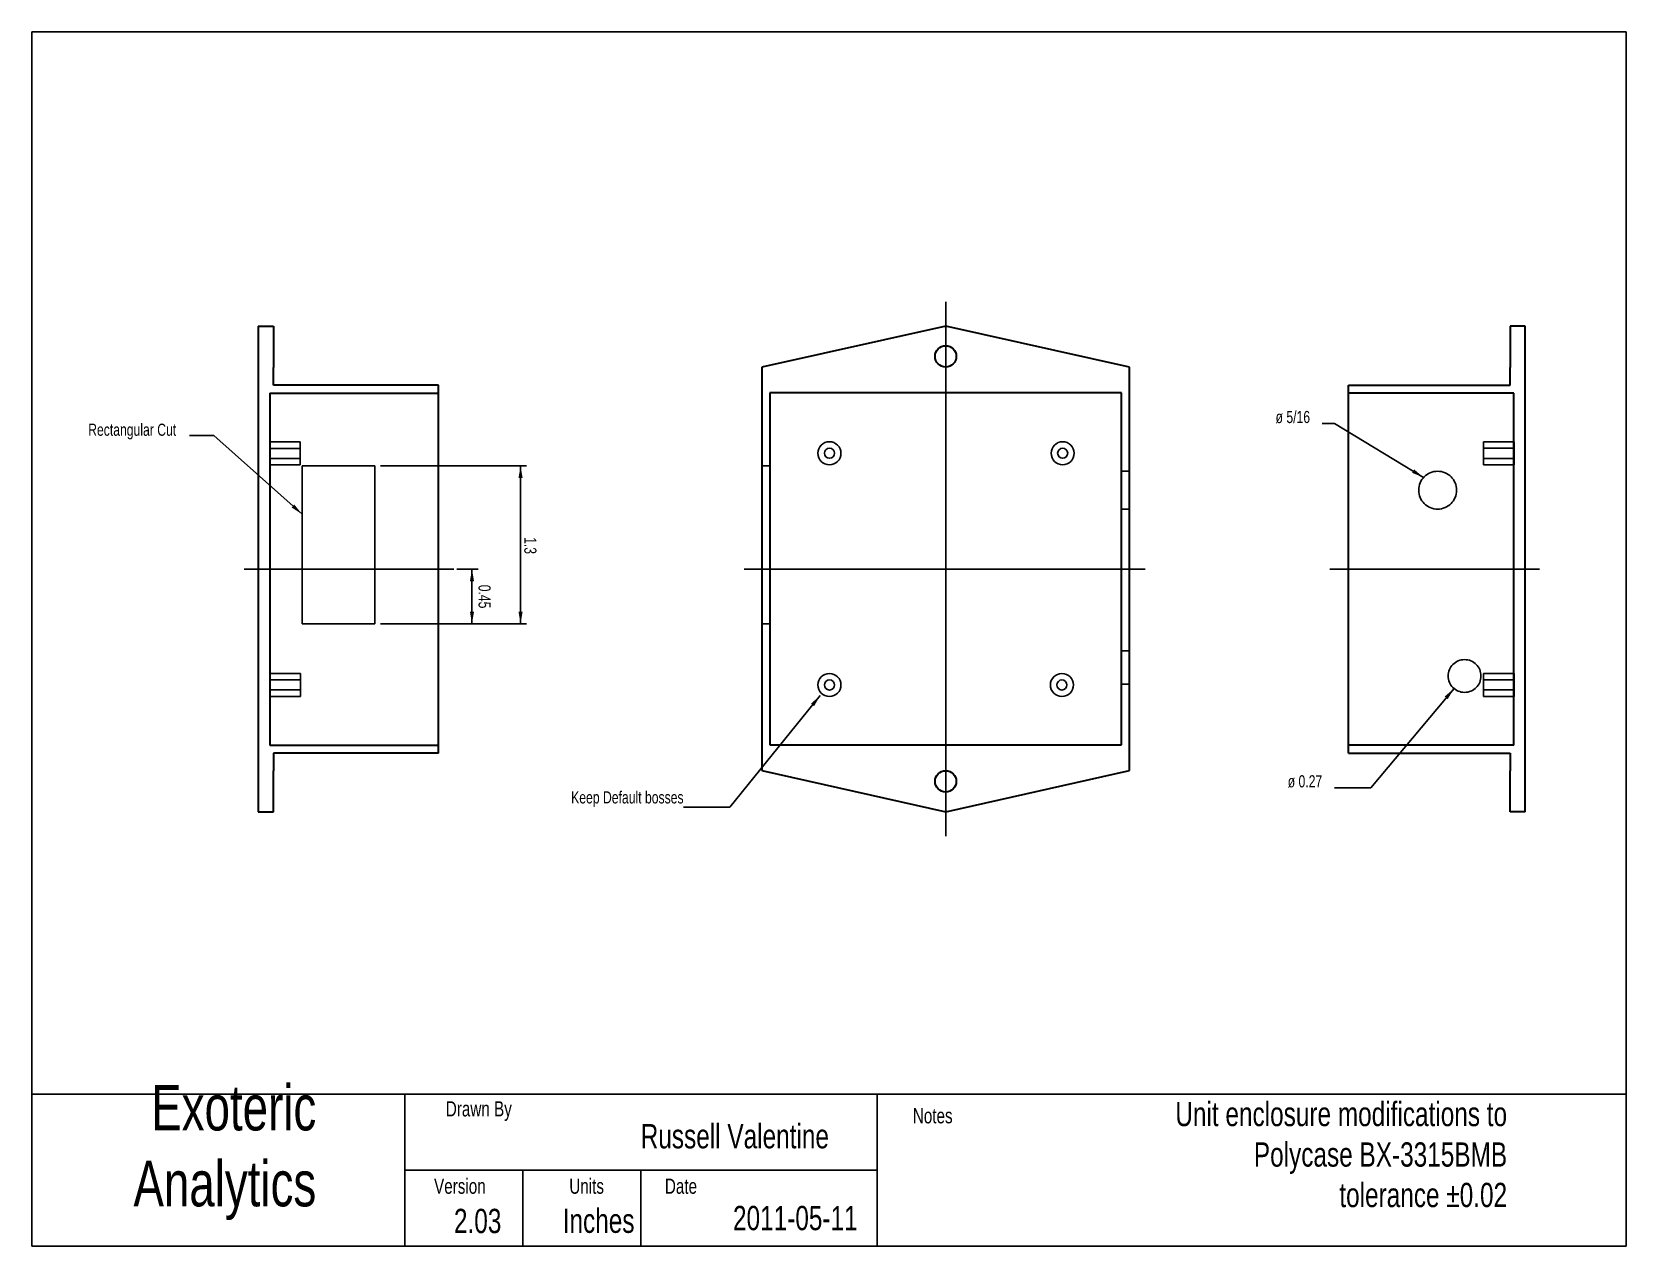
# Model space of a CAD drawing. Header units: inches. Extents: x 0 to 13.1, y 1.4 to 11.4.
import ezdxf

# ---------------------------------------------------------------- set-up
doc = ezdxf.new("R2010")
doc.units = ezdxf.units.IN
for name, pattern in [('CENTER', [50.8, 31.75, -6.35, 6.35, -6.35]), ('DASHED', [19.05, 12.7, -6.35]), ('DASHED2', [9.525, 6.35, -3.175])]:
    doc.linetypes.add(name, pattern=pattern)
doc.layers.get('0').update_dxf_attribs({"linetype": 'CONTINUOUS', "lineweight": 25, "true_color": 0x000000})
for name, color, linetype, lineweight, true_color in [('border', 7, 'CONTINUOUS', 25, 0x000000), ('center', 1, 'CENTER', 25, 0xff0000), ('contour', 7, 'CONTINUOUS', 35, 0x000000), ('contour_trans', 7, 'DASHED', 35, 0x000000), ('cuts', 7, 'DASHED2', 25, 0x000000), ('dimensions', 5, 'CONTINUOUS', 25, 0x0000ff), ('standoffs', 7, 'CONTINUOUS', 25, 0x000000)]:
    doc.layers.add(name, color=color, linetype=linetype, lineweight=lineweight, true_color=true_color)
doc.styles.get("Standard").update_dxf_attribs({"font": 'txt', "width": 0.75})
doc.dimstyles.get("Standard").update_dxf_attribs({"dimtxt": 0.1, "dimasz": 0.1, "dimexe": 0.05, "dimexo": 0.025, "dimgap": 0.025, "dimtad": 1, "dimtxsty": 'Standard', "dimcen": 2.5, "dimadec": 0, "dimazin": 0, "dimtfac": 1, "dimtmove": 0, "dimatfit": 3, "dimfxl": 1, "dimarcsym": 0})

msp = doc.modelspace()

# ---------------------------------------------------------------- linework, layer by layer
for p, q in [((13.102, 11.425), (-0.023, 11.425)), ((-0.023, 11.425), (-0.023, 1.425)), ((13.102, 1.425), (13.102, 11.425)), ((-0.023, 2.675), (13.102, 2.675)), ((-0.023, 1.425), (-0.023, 2.675)), ((3.048, 2.675), (13.102, 2.675)), ((3.048, 1.425), (3.048, 2.675)), ((6.935, 2.675), (3.048, 2.675)), ((3.048, 2.675), (3.048, 2.05)), ((6.935, 2.05), (6.935, 2.675)), ((13.102, 2.675), (13.102, 1.425)), ((13.102, 2.675), (13.102, 1.425)), ((-0.023, 1.425), (-0.023, 2.155)), ((13.102, 2.155), (13.102, 1.425)), ((13.102, 2.155), (13.102, 1.425)), ((3.048, 2.05), (6.935, 2.05)), ((6.935, 2.05), (3.048, 2.05)), ((3.048, 2.05), (3.048, 1.425)), ((3.048, 2.05), (4.991, 2.05)), ((3.048, 1.425), (3.048, 2.05)), ((4.991, 2.05), (4.991, 1.425)), ((6.935, 1.425), (6.935, 2.05)), ((13.102, 1.79), (13.102, 1.425)), ((-0.023, 1.425), (13.102, 1.425)), ((13.102, 1.425), (-0.023, 1.425)), ((13.102, 1.425), (-0.023, 1.425)), ((13.102, 1.425), (3.048, 1.425)), ((3.048, 1.425), (6.935, 1.425)), ((4.991, 1.425), (3.048, 1.425)), ((13.102, 1.425), (4.143, 1.425)), ((13.102, 1.425), (4.143, 1.425))]:
    msp.add_line(p, q)
at = {"layer": 'border'}
for p, q in [((3.048, 2.05), (4.019, 2.05)), ((3.048, 1.425), (3.048, 2.05)), ((4.019, 2.05), (4.019, 1.425)), ((4.019, 1.425), (3.048, 1.425))]:
    msp.add_line(p, q, dxfattribs=at)
at = {"layer": 'center'}
for p, q in [((7.5, 9.202), (7.5, 4.802)), ((1.725, 7), (3.451, 7)), ((9.142, 7), (5.842, 7)), ((12.388, 7), (10.662, 7))]:
    msp.add_line(p, q, dxfattribs=at)
at = {"layer": 'contour'}
for p, q in [((1.84, 9), (1.84, 5)), ((1.84, 9), (1.965, 9)), ((1.965, 9), (1.965, 9)), ((1.965, 9), (1.965, 8.66)), ((7.5, 9.002), (5.987, 8.662)), ((9.013, 8.662), (7.5, 9.002)), ((12.272, 9), (12.147, 9)), ((12.147, 9), (12.147, 9)), ((12.147, 9), (12.147, 8.66)), ((12.272, 5), (12.272, 9)), ((5.987, 8.662), (5.987, 5.342)), ((9.013, 5.342), (9.013, 8.662)), ((3.325, 8.516), (1.965, 8.516)), ((3.325, 5.484), (3.325, 8.516)), ((6.053, 8.452), (6.053, 5.552)), ((8.947, 8.452), (6.053, 8.452)), ((8.947, 5.552), (8.947, 8.452)), ((10.815, 8.516), (12.147, 8.516)), ((10.815, 5.484), (10.815, 8.516)), ((6.053, 5.552), (8.947, 5.552)), ((3.325, 5.484), (1.965, 5.484)), ((10.815, 5.484), (12.147, 5.484)), ((1.965, 5), (1.965, 5.34)), ((5.987, 5.342), (7.5, 5.002)), ((7.5, 5.002), (9.013, 5.342)), ((12.147, 5), (12.147, 5.34)), ((1.84, 5), (1.965, 5)), ((1.965, 5), (1.965, 5)), ((12.272, 5), (12.147, 5)), ((12.147, 5), (12.147, 5))]:
    msp.add_line(p, q, dxfattribs=at)
for centre in [(7.5, 8.752), (7.5, 5.252)]:
    msp.add_circle(centre, 0.0875, dxfattribs=at)
at = {"layer": 'contour_trans'}
for p, q in [((1.965, 8.516), (1.965, 8.66)), ((12.147, 8.516), (12.147, 8.66)), ((1.935, 8.45), (1.935, 5.55)), ((1.935, 8.45), (3.325, 8.45)), ((12.177, 8.45), (10.815, 8.45)), ((12.177, 5.55), (12.177, 8.45)), ((1.935, 5.55), (3.325, 5.55)), ((12.177, 5.55), (10.815, 5.55)), ((1.965, 5.484), (1.965, 5.34)), ((12.147, 5.484), (12.147, 5.34))]:
    msp.add_line(p, q, dxfattribs=at)
at = {"layer": 'cuts'}
for p, q in [((2.201, 7.85), (2.801, 7.85)), ((2.201, 6.55), (2.201, 7.85)), ((2.801, 7.85), (2.801, 6.55)), ((5.987, 7.85), (6.053, 7.85)), ((8.947, 7.806), (9.013, 7.806)), ((8.947, 7.494), (9.013, 7.494)), ((2.801, 6.55), (2.201, 6.55)), ((5.987, 6.55), (6.053, 6.55)), ((8.947, 6.327), (9.013, 6.327)), ((8.947, 5.552), (8.947, 6.052)), ((8.947, 6.052), (9.013, 6.052)), ((8.947, 5.552), (8.947, 5.552))]:
    msp.add_line(p, q, dxfattribs=at)
for centre, radius in [((11.55, 7.65), 0.156), ((11.772, 6.12), 0.135)]:
    msp.add_circle(centre, radius, dxfattribs=at)
at = {"layer": 'dimensions'}
for p, q in [((2.848, 7.85), (4.05, 7.85)), ((4, 7.85), (4, 6.55)), ((3.476, 7), (3.65, 7)), ((3.6, 6.55), (3.6, 7)), ((2.848, 6.55), (3.65, 6.55)), ((2.848, 6.55), (4.05, 6.55))]:
    msp.add_line(p, q, dxfattribs=at)
for points in [[(4, 7.85), (4.017, 7.75), (3.983, 7.75)], [(3.6, 7), (3.617, 6.9), (3.583, 6.9)], [(3.6, 6.55), (3.583, 6.65), (3.617, 6.65)], [(4, 6.55), (3.983, 6.65), (4.017, 6.65)]]:
    msp.add_solid(points, dxfattribs=at)
at = {"layer": 'standoffs'}
for p, q in [((1.936, 7.86), (1.936, 8.05)), ((1.936, 8.048), (2.186, 8.048)), ((2.186, 8.048), (2.186, 7.858)), ((11.929, 7.859), (11.929, 8.049)), ((11.929, 8.049), (12.179, 8.049)), ((12.179, 8.049), (12.179, 7.859)), ((1.936, 7.994), (2.186, 7.994)), ((1.936, 7.911), (1.936, 7.994)), ((2.186, 7.911), (1.936, 7.911)), ((2.186, 7.994), (2.186, 7.911)), ((11.929, 7.912), (11.929, 7.996)), ((11.929, 7.996), (12.179, 7.996)), ((12.179, 7.912), (11.929, 7.912)), ((12.179, 7.996), (12.179, 7.912)), ((2.186, 7.858), (1.936, 7.858)), ((12.179, 7.859), (11.929, 7.859)), ((1.937, 6.141), (2.187, 6.141)), ((1.937, 5.951), (1.937, 6.141)), ((1.937, 6.088), (2.187, 6.088)), ((2.187, 6.141), (2.187, 5.951)), ((2.187, 6.088), (2.187, 6.005)), ((11.929, 5.951), (11.929, 6.141)), ((11.929, 6.141), (12.179, 6.141)), ((11.929, 6.005), (11.929, 6.088)), ((11.929, 6.088), (12.179, 6.088)), ((12.179, 6.141), (12.179, 5.951)), ((2.187, 6.005), (1.937, 6.005)), ((2.187, 5.951), (1.937, 5.951)), ((12.179, 6.005), (11.929, 6.005)), ((12.179, 5.951), (11.929, 5.951)), ((12.177, 5.978), (12.177, 5.895))]:
    msp.add_line(p, q, dxfattribs=at)
for centre, radius in [((6.543, 7.954), 0.095), ((8.463, 7.954), 0.095), ((6.543, 7.954), 0.0415), ((8.463, 7.954), 0.0415), ((6.543, 6.046), 0.095), ((6.543, 6.046), 0.0415), ((8.457, 6.046), 0.095), ((8.457, 6.046), 0.0415)]:
    msp.add_circle(centre, radius, dxfattribs=at)

# ---------------------------------------------------------------- texts
at = {"width": 125, "attachment_point": 9}
for s, insert, char_height in [('Exoteric\\P\\~\\~Analytics', (2.318, 1.639), 0.375), ('Drawn\\~By', (3.928, 2.455), 0.125), ('Notes', (7.557, 2.434), 0.125), ('Version', (3.713, 1.854), 0.125), ('Units', (4.687, 1.854), 0.125), ('Date', (5.453, 1.854), 0.125)]:
    msp.add_mtext(s, dxfattribs=dict(at, insert=insert, char_height=char_height))
at = {"layer": 'border', "char_height": 0.2, "width": 100, "attachment_point": 9}
for s, insert in [('Unit\\~enclosure\\~modifications\\~to\\~\\PPolycase\\~BX-3315BMB\\~\\Ptolerance\\~%%p0.02', (12.122, 1.743)), ('Russell\\~Valentine', (6.539, 2.227)), ('2.03', (3.842, 1.529)), ('Inches', (4.938, 1.531)), ('2011-05-11', (6.775, 1.553))]:
    msp.add_mtext(s, dxfattribs=dict(at, insert=insert))
at = {"layer": 'dimensions', "char_height": 0.1, "width": 100, "attachment_point": 9}
for s, insert in [('ø\\~5/16', (10.5, 8.2)), ('Rectangular\\~Cut', (1.165, 8.068)), ('ø\\~0.27', (10.6, 5.2)), ('Keep\\~Default\\~bosses', (5.342, 5.04))]:
    msp.add_mtext(s, dxfattribs=dict(at, insert=insert))
at = {"layer": 'dimensions', "char_height": 0.1, "width": 30, "attachment_point": 5, "rotation": 270}
for s, insert in [('1.3', (4.08, 7.194)), ('0.45', (3.703, 6.774))]:
    msp.add_mtext(s, dxfattribs=dict(at, insert=insert))

# ---------------------------------------------------------------- leaders
at = {"layer": 'dimensions'}
for points in [[(11.434, 7.755), (10.7, 8.2), (10.6, 8.2)], [(2.201, 7.453), (1.474, 8.101), (1.274, 8.101)], [(6.467, 5.96), (5.723, 5.04), (5.342, 5.04)], [(11.685, 6.017), (11, 5.2), (10.7, 5.2)]]:
    msp.add_leader(points, dimstyle='Standard', dxfattribs=at)

doc.saveas('drawing.dxf')
